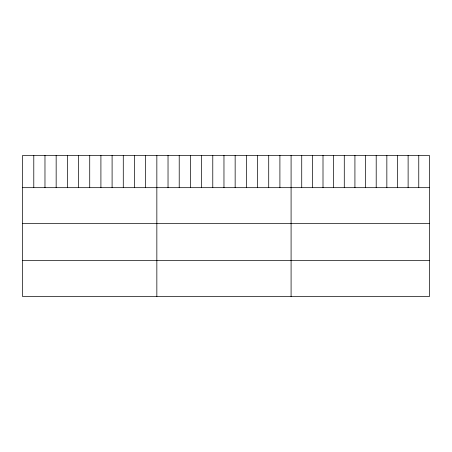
<?xml version="1.0" encoding="UTF-8"?>
<svg xmlns="http://www.w3.org/2000/svg" width="452" height="452" viewBox="0 0 452 452"><rect width="100%" height="100%" fill="white"/><g stroke="black" fill="none" stroke-linecap="round" stroke-linejoin="round"><path stroke-width="0.68" d="M429.4 187.676L429.4 296.58L22.6 296.58L22.6 155.42L429.4 155.42L429.4 187.676L22.6 187.676M22.6 223.616L429.4 223.616M22.6 260.646L429.4 260.646M418.761 155.42L418.761 187.676M408.122 155.42L408.122 187.676M397.483 155.42L397.483 187.676M386.844 155.42L386.844 187.676M376.205 155.42L376.205 187.676M365.566 155.42L365.566 187.676M354.922 155.42L354.922 187.676M344.283 155.42L344.283 187.676M333.644 155.42L333.644 187.676M323.005 155.42L323.005 187.676M312.366 155.42L312.366 187.676M301.727 155.42L301.727 187.676M291.088 155.42L291.088 296.58M279.901 155.42L279.901 187.676M268.714 155.42L268.714 187.676M257.527 155.42L257.527 187.676M246.34 155.42L246.34 187.676M235.153 155.42L235.153 187.676M223.966 155.42L223.966 187.676M212.779 155.42L212.779 187.676M201.592 155.42L201.592 187.676M190.405 155.42L190.405 187.676M179.218 155.42L179.218 187.676M168.031 155.42L168.031 187.676M156.844 155.42L156.844 296.58M145.657 155.42L145.657 187.676M134.47 155.42L134.47 187.676M123.283 155.42L123.283 187.676M112.096 155.42L112.096 187.676M100.909 155.42L100.909 187.676M89.722 155.42L89.722 187.676M78.535 155.42L78.535 187.676M67.348 155.42L67.348 187.676M56.161 155.42L56.161 187.676M44.974 155.42L44.974 187.676M33.787 155.42L33.787 187.676"/></g></svg>
